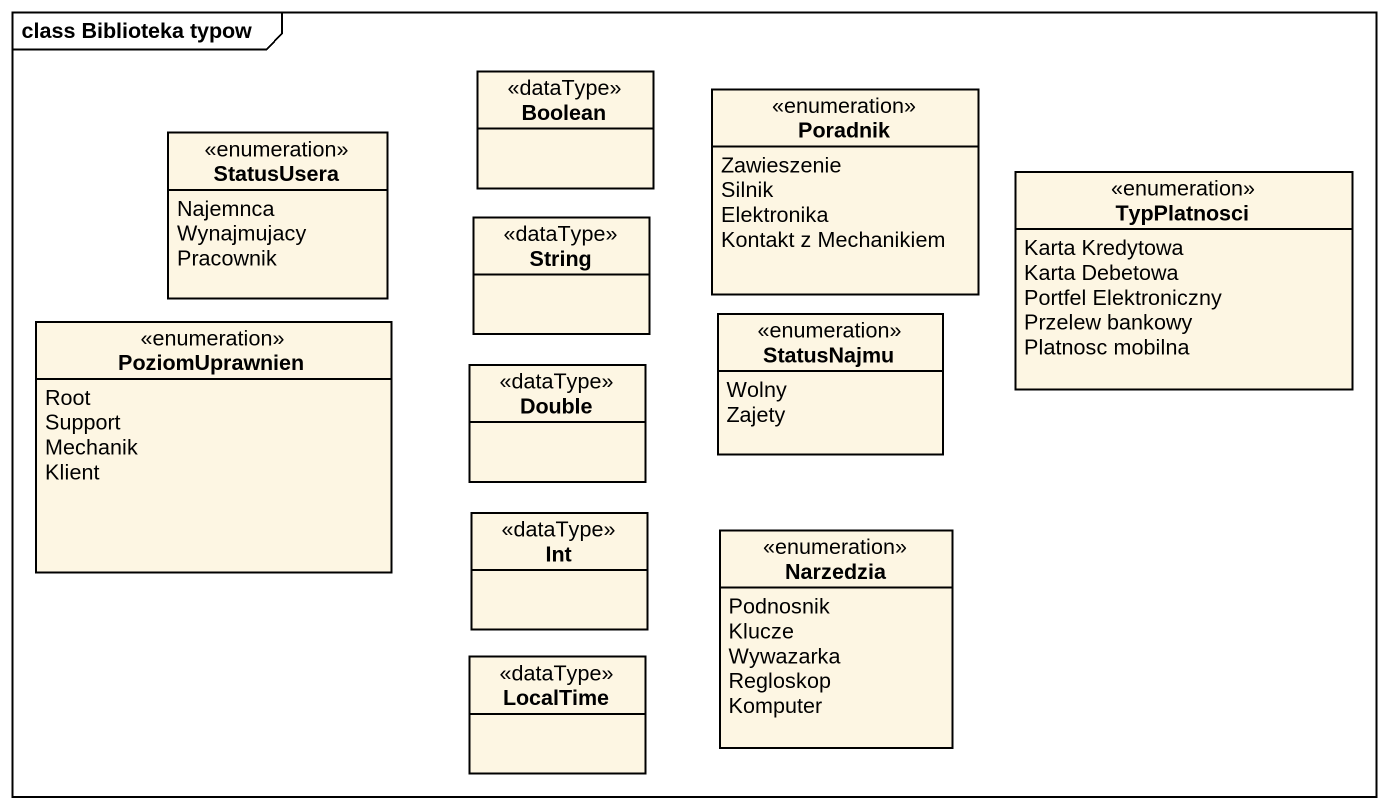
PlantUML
@startuml
mainframe class Biblioteka typow
hide circle
hide empty members
class Boolean <<dataType>>
enum Poradnik {
  Zawieszenie
  Silnik
  Elektronika
  Kontakt z Mechanikiem
}
enum StatusUsera {
  Najemnca
  Wynajmujacy
  Pracownik
}
enum TypPlatnosci {
  Karta Kredytowa
  Karta Debetowa
  Portfel Elektroniczny
  Przelew bankowy
  Platnosc mobilna
}
class String <<dataType>>
enum PoziomUprawnien {
  Root
  Support
  Mechanik
  Klient
}
class Double <<dataType>>
enum StatusNajmu {
  Wolny
  Zajety
}
class Int <<dataType>>
enum Narzedzia {
  Podnosnik
  Klucze
  Wywazarka
  Regloskop
  Komputer
}
class LocalTime <<dataType>>
@enduml
